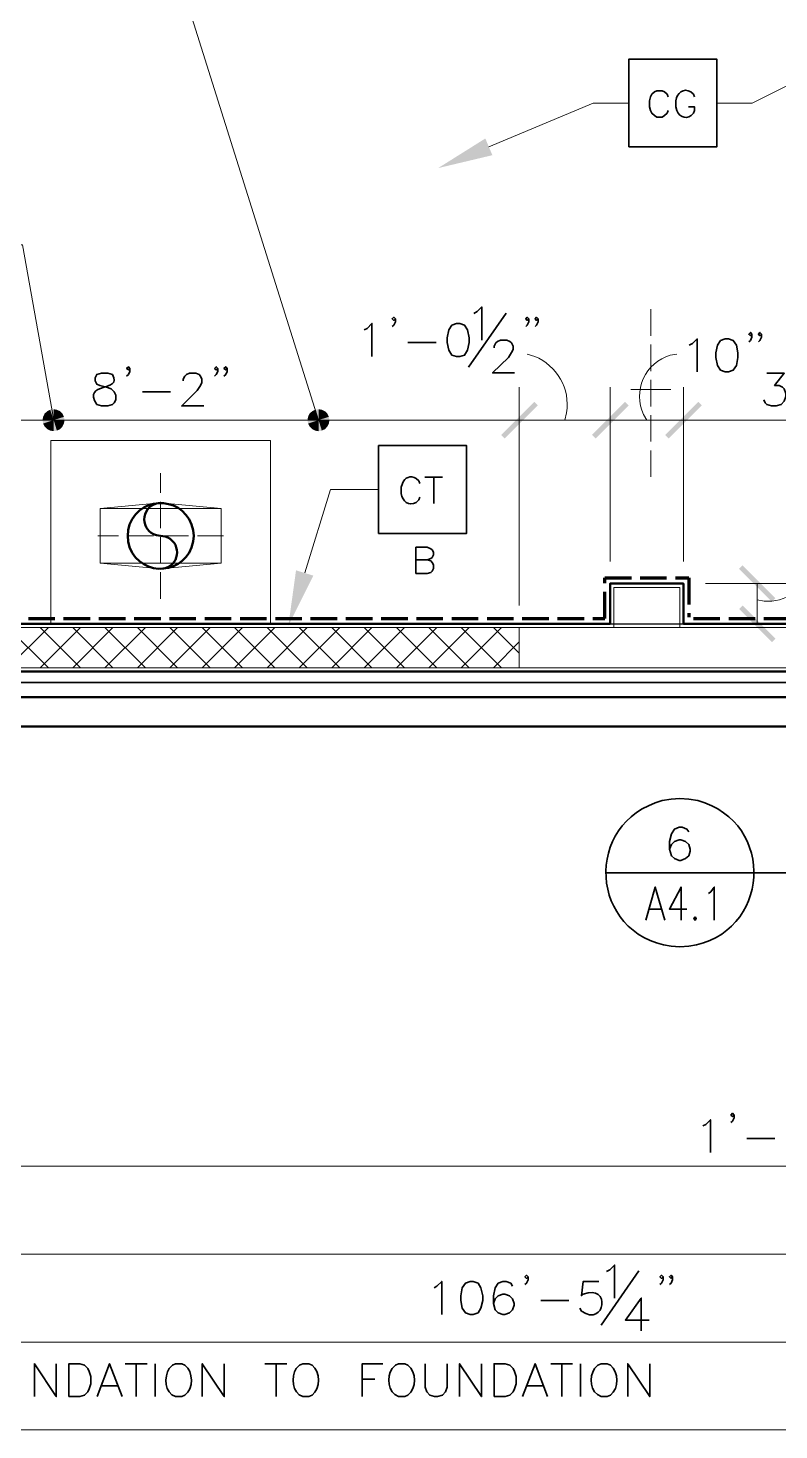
# Model space of a CAD drawing. Header units: inches. Extents: x 5 to 516, y -193 to 129.
# Drawn here: x 73.12 to 81.66, y 30.08 to 46.03 of the extents above; entities that cross this region are included whole.
import ezdxf

# ---------------------------------------------------------------- set-up
doc = ezdxf.new("R2010")
doc.units = ezdxf.units.IN
doc.header["$MEASUREMENT"] = 0
doc.linetypes.add('PDF_IMPORT', pattern=[1, 0.8, -0.2])
for name, color, linetype in [('Highlight', 210, 'Continuous'), ('PDF_Geometry', 7, 'Continuous'), ('PDF_Solid Fills', 7, 'Continuous')]:
    doc.layers.add(name, color=color, linetype=linetype)

msp = doc.modelspace()

# ---------------------------------------------------------------- hatches: boundary and pattern name
at = {"layer": 'PDF_Solid Fills', "transparency": 33554559}
for points in [[(73.3336367, 41.6710017), (73.3036367, 41.6443351), (73.2869679, 41.6076695), (73.2802985, 41.5710043), (73.4069701, 41.5710017)], [(76.3469698, 41.6710017), (76.3169698, 41.6443351), (76.3003009, 41.6076695), (76.4203031, 41.5710017)], [(78.9136339, 41.7376691), (78.8736339, 41.7776691), (78.8736323, 41.7776674), (78.4969672, 41.4010025), (78.5369689, 41.3610007), (78.5369826, 41.3610177)], [(79.5703061, 41.3610024), (79.9469728, 41.7376691), (79.9069728, 41.7776691), (79.5303061, 41.4010025)], [(80.7403045, 41.7776674), (80.3636395, 41.4010025), (80.4036395, 41.3610025), (80.7803062, 41.7376691), (80.7403062, 41.7776691)], [(73.5069698, 41.4976686), (73.5236365, 41.531002), (73.5236324, 41.531004), (73.5302991, 41.571004), (73.4069657, 41.571004), (73.4069698, 41.571002)], [(76.300305, 41.531004), (76.3169717, 41.4976707), (76.3469676, 41.4676686), (76.420305, 41.571004)], [(76.5203028, 41.4976686), (76.5369695, 41.531002), (76.5369654, 41.531004), (76.5436321, 41.571004), (76.4202988, 41.571004), (76.4203028, 41.571002)], [(81.576971, 39.5043349), (81.616971, 39.5443349), (81.6169694, 39.5443366), (81.243636, 39.91767), (81.203636, 39.87767), (81.2036376, 39.8776682)]]:
    msp.add_hatch(color=256, dxfattribs=at).paths.add_polyline_path(points)
h = msp.add_hatch(color=256, dxfattribs=at)
h.paths.add_polyline_path([(73.4069671, 41.4443341), (73.4436338, 41.4510008), (73.4069671, 41.5710008)])
h.paths.add_polyline_path([(73.4069671, 41.6943341), (73.3669671, 41.6876674), (73.4069671, 41.5710008)])
h = msp.add_hatch(color=256, dxfattribs=at)
h.paths.add_polyline_path([(76.4203001, 41.4443341), (76.4569668, 41.4510008), (76.4203001, 41.5710008)])
h.paths.add_polyline_path([(76.4203001, 41.6943341), (76.3803001, 41.6876674), (76.4203001, 41.5710008)])
h = msp.add_hatch(color=256, dxfattribs=at)
h.paths.add_polyline_path([(73.2803056, 41.5710024), (73.2869722, 41.5310024), (73.4069722, 41.5710024)])
h.paths.add_polyline_path([(73.5303056, 41.5710024), (73.5236389, 41.6076691), (73.4069722, 41.5710024)])
h = msp.add_hatch(color=256, dxfattribs=at)
h.paths.add_polyline_path([(76.2936386, 41.5710024), (76.3003053, 41.5310024), (76.4203053, 41.5710024)])
h.paths.add_polyline_path([(76.5436386, 41.5710024), (76.5369719, 41.6076691), (76.4203053, 41.5710024)])

# ---------------------------------------------------------------- linework, layer by layer
at = {"layer": 'Highlight'}
msp.add_line((27.036968, 39.2510033), (128.554406, 39.2510033), dxfattribs=at)
at = {"layer": 'PDF_Geometry', "lineweight": 15}
for points in [[(72.7036318, 47.2276699), (74.6402987, 47.2276699), (76.4202989, 41.5710028)], [(82.4769684, 45.7410026), (81.353635, 45.1776692), (80.9503016, 45.1776692)], [(78.3569661, 44.6776684), (79.5436329, 45.1776684), (79.9502996, 45.1776684)], [(73.4069671, 41.5710024), (73.0536337, 43.5643359), (72.7036337, 43.5643359)], [(78.8803017, 42.2943358), (78.793635, 42.3210025)], [(80.4269668, 41.9176685), (79.9736335, 41.9176685)], [(79.2203017, 41.5710024), (79.2403017, 41.6543357)], [(79.7369657, 41.5710024), (78.7036323, 41.5710024), (70.536965, 41.5710024)], [(80.5703045, 41.5710024), (79.7369711, 41.5710024)], [(83.9136343, 41.5710024), (80.5703007, 41.5710024)], [(75.8736353, 39.2543349), (75.8736353, 41.3376684), (73.3736351, 41.3376684), (73.3736351, 39.2543349)], [(76.2636364, 39.8310018), (76.5569698, 40.7810019), (77.1036365, 40.7810019)], [(73.9369693, 40.5643359), (74.623636, 40.6276693), (75.3103027, 40.5643359)], [(75.3103011, 39.9410042), (74.6236344, 39.8776708), (73.9369677, 39.9410042)], [(80.8203045, 39.7110033), (81.7836379, 39.7110033)], [(81.4103043, 39.7110033), (81.4103043, 39.2543366)], [(72.8869679, 38.7510016), (73.3469679, 39.2110017)], [(73.3469695, 38.7510016), (72.8869695, 39.2110017)], [(73.2536332, 38.7510016), (73.7136332, 39.2110017)], [(73.7136349, 38.7510016), (73.2536348, 39.2110017)], [(74.0803002, 38.7510016), (73.6236335, 39.2110017)], [(73.6236351, 38.7510016), (74.0803018, 39.2110017)], [(73.9903005, 38.7510016), (74.4503005, 39.2110017)], [(74.4503021, 38.7510016), (73.9903021, 39.2110017)], [(74.8169675, 38.7510016), (74.3603008, 39.2110017)], [(74.3603024, 38.7510016), (74.8169691, 39.2110017)], [(74.7269677, 38.7510016), (75.1869678, 39.2110017)], [(75.1869694, 38.7510016), (74.7269694, 39.2110017)], [(75.5536347, 38.7510016), (75.096968, 39.2110017)], [(75.0969697, 38.7510016), (75.5536364, 39.2110017)], [(75.463635, 38.7510016), (75.923635, 39.2110017)], [(75.9236367, 38.7510016), (75.4636366, 39.2110017)], [(76.290302, 38.7510016), (75.8336353, 39.2110017)], [(75.8336369, 38.7510016), (76.2903036, 39.2110017)], [(76.2003023, 38.7510016), (76.6603023, 39.2110017)], [(76.6603039, 38.7510016), (76.2003039, 39.2110017)], [(77.0269693, 38.7510016), (76.5703026, 39.2110017)], [(76.5703042, 38.7510016), (77.0269709, 39.2110017)], [(76.9369695, 38.7510016), (77.3969696, 39.2110017)], [(77.3969712, 38.7510016), (76.9369712, 39.2110017)], [(77.7636365, 38.7510016), (77.3069698, 39.2110017)], [(77.3069715, 38.7510016), (77.7636382, 39.2110017)], [(77.6736368, 38.7510016), (78.1336368, 39.2110017)], [(78.1336385, 38.7510016), (77.6736384, 39.2110017)], [(78.5003038, 38.7510016), (78.0436371, 39.2110017)], [(78.0436387, 38.7510016), (78.5003054, 39.2110017)], [(78.7036323, 38.9176683), (78.4102989, 39.2110017)], [(78.4103041, 38.7510016), (78.7036374, 39.0476683)], [(46.496963, 33.0810013), (46.8702964, 33.0810013), (82.5369659, 33.0810013), (82.9136326, 33.0810013)], [(28.5802966, 32.0810012), (126.1436385, 32.0810012)], [(25.8702947, 31.0810011), (126.1436385, 31.0810011)], [(25.8702947, 30.0810011), (126.1436385, 30.0810011)]]:
    msp.add_lwpolyline(points, dxfattribs=at)
at = {"layer": 'PDF_Geometry', "lineweight": 35}
for points in [[(79.9503026, 44.6776684), (79.9503026, 45.6776684), (80.9503027, 45.6776684), (80.9503027, 44.6776684)], [(77.9903008, 42.6710018), (77.9369674, 42.6510018), (77.9003008, 42.5976685), (77.8836341, 42.5076685), (77.8836341, 42.4543351), (77.9003008, 42.3643351), (77.9369674, 42.3110018), (77.9903008, 42.2943351), (78.0269675, 42.2943351), (78.0803008, 42.3110018), (78.1136341, 42.3643351), (78.1336341, 42.4543351), (78.1336341, 42.5076685), (78.1136341, 42.5976685), (78.0803008, 42.6510018), (78.0269675, 42.6710018)], [(81.0469688, 42.4943355), (80.9936354, 42.4776689), (80.9569688, 42.4243355), (80.9403021, 42.3343355), (80.9403021, 42.2810022), (80.9569688, 42.1910022), (80.9936354, 42.1376688), (81.0469688, 42.1210022), (81.0836355, 42.1210022), (81.1369688, 42.1376688), (81.1736355, 42.1910022), (81.1903021, 42.2810022), (81.1903021, 42.3343355), (81.1736355, 42.4243355), (81.1369688, 42.4776689), (81.0836355, 42.4943355)], [(77.1036362, 40.2810039), (77.1036362, 41.281004), (78.1036363, 41.281004), (78.1036363, 40.2810039)], [(80.7036324, 35.9176681), (80.6902991, 35.9010014), (80.7036324, 35.8810014), (80.7169658, 35.9010014)], [(78.1436347, 31.7710003), (78.0903013, 31.7510002), (78.0536347, 31.6976669), (78.036968, 31.6076669), (78.036968, 31.5543336), (78.0536347, 31.4676669), (78.0903013, 31.4143336), (78.1436347, 31.3943336), (78.1803013, 31.3943336), (78.2336347, 31.4143336), (78.266968, 31.4676669), (78.286968, 31.5543336), (78.286968, 31.6076669), (78.266968, 31.6976669), (78.2336347, 31.7510002), (78.1803013, 31.7710003)], [(73.5803002, 30.4610026), (73.5803002, 30.834336), (73.7036335, 30.834336), (73.7569668, 30.8176693), (73.7936335, 30.7810026), (73.8103002, 30.7443359), (73.8303002, 30.6910026), (73.8303002, 30.6043359), (73.8103002, 30.5476693), (73.7936335, 30.5143359), (73.7569668, 30.4776693), (73.7036335, 30.4610026)], [(78.4169705, 30.4610026), (78.4169705, 30.834336), (78.5436371, 30.834336), (78.5969705, 30.8176693), (78.6336372, 30.7810026), (78.6503038, 30.7443359), (78.6669705, 30.6910026), (78.6669705, 30.6043359), (78.6503038, 30.5476693), (78.6336372, 30.5143359), (78.5969705, 30.4776693), (78.5436371, 30.4610026)]]:
    msp.add_lwpolyline(points, close=True, dxfattribs=at)
for points in [[(80.3969714, 45.2476689), (80.3836381, 45.2776689), (80.3536381, 45.3043356), (80.3269714, 45.317669), (80.2669714, 45.317669), (80.2403048, 45.3043356), (80.2103048, 45.2776689), (80.1969714, 45.2476689), (80.1836381, 45.2043356), (80.1836381, 45.1343356), (80.1969714, 45.0910023), (80.2103048, 45.0610023), (80.2403048, 45.0343356), (80.2669714, 45.0176689), (80.3269714, 45.0176689), (80.3536381, 45.0343356), (80.3836381, 45.0610023), (80.3969714, 45.0910023)], [(80.6969728, 45.2476689), (80.6836395, 45.2776689), (80.6536395, 45.3043356)], [(80.4836395, 45.2043356), (80.4836395, 45.1343356), (80.4969728, 45.0910023)], [(80.6836395, 45.0610023), (80.6969728, 45.0910023), (80.6969728, 45.1343356), (80.6269728, 45.1343356)], [(78.1236355, 42.174335), (78.5536355, 42.7876683)], [(78.1869696, 42.7843373), (78.2236363, 42.8043373), (78.2769696, 42.8576707), (78.2769696, 42.481004)], [(76.9369695, 42.5976681), (76.9736362, 42.6143347), (77.0269695, 42.6710014), (77.0269695, 42.2943347)], [(77.2936387, 42.7243364), (77.276972, 42.7043364), (77.256972, 42.7243364), (77.276972, 42.741003), (77.2936387, 42.7243364), (77.2936387, 42.6876697), (77.276972, 42.651003), (77.256972, 42.6343364)], [(78.8103014, 42.7243364), (78.7936347, 42.7043364), (78.7769681, 42.7243364), (78.7936347, 42.741003), (78.8103014, 42.7243364), (78.8103014, 42.6876697), (78.7936347, 42.651003), (78.7769681, 42.6343364)], [(78.9169705, 42.7243364), (78.9003038, 42.7043364), (78.8836372, 42.7243364), (78.9003038, 42.741003), (78.9169705, 42.7243364), (78.9169705, 42.6876697), (78.9003038, 42.651003), (78.8836372, 42.6343364)], [(77.4369696, 42.4543372), (77.7569696, 42.4543372)], [(78.4169705, 42.3943362), (78.4169705, 42.4110029), (78.4369705, 42.4476695), (78.4536371, 42.4643362), (78.4903038, 42.4810029), (78.5603038, 42.4810029), (78.5969705, 42.4643362), (78.6136372, 42.4476695), (78.6336372, 42.4110029), (78.6336372, 42.3743362), (78.6136372, 42.3376695), (78.5803038, 42.2843362), (78.4003038, 42.1076695), (78.6503038, 42.1076695)], [(80.6369685, 42.424335), (80.6736351, 42.4410016), (80.7269685, 42.494335), (80.7269685, 42.1210016)], [(81.3503068, 42.5476701), (81.3336401, 42.5310034), (81.3136401, 42.5476701), (81.3336401, 42.5676701), (81.3503068, 42.5476701), (81.3503068, 42.5143367), (81.3336401, 42.4776701), (81.3136401, 42.4610034)], [(81.4569691, 42.5476701), (81.4403024, 42.5310034), (81.4236358, 42.5476701), (81.4403024, 42.5676701), (81.4569691, 42.5476701), (81.4569691, 42.5143367), (81.4403024, 42.4776701), (81.4236358, 42.4610034)], [(74.2736325, 42.157669), (74.2569658, 42.1410023), (74.2369658, 42.157669), (74.2569658, 42.177669), (74.2736325, 42.157669), (74.2736325, 42.1243356), (74.2569658, 42.087669), (74.2369658, 42.0710023)], [(75.2736325, 42.157669), (75.2569659, 42.1410023), (75.2369659, 42.157669), (75.2569659, 42.177669), (75.2736325, 42.157669), (75.2736325, 42.1243356), (75.2569659, 42.087669), (75.2369659, 42.0710023)], [(75.3803017, 42.157669), (75.363635, 42.1410023), (75.343635, 42.157669), (75.363635, 42.177669), (75.3803017, 42.157669), (75.3803017, 42.1243356), (75.363635, 42.087669), (75.343635, 42.0710023)], [(74.0769688, 42.0876677), (74.0236354, 42.1043344), (73.9503021, 42.1043344), (73.8969688, 42.0876677), (73.8803021, 42.0510011), (73.8803021, 42.0176677), (73.8969688, 41.9810011), (73.9336354, 41.9643344), (74.0069688, 41.9443344), (74.0603021, 41.9276677), (74.0936354, 41.8910011), (74.1136354, 41.8543344), (74.1136354, 41.8010011), (74.0936354, 41.7676677), (74.0769688, 41.7476677), (74.0236354, 41.731001), (73.9503021, 41.731001), (73.8969688, 41.7476677)], [(74.8803016, 42.0176713), (74.8803016, 42.0343379), (74.8969683, 42.0710046), (74.9169683, 42.0876713), (74.9503016, 42.1043379), (75.023635, 42.1043379), (75.0603016, 42.0876713), (75.0769683, 42.0710046), (75.093635, 42.0343379), (75.093635, 41.9976713), (75.0769683, 41.9643379), (75.0403016, 41.9076713), (74.863635, 41.7310046), (75.113635, 41.7310046)], [(81.5203032, 42.1043344), (81.7169699, 42.1043344), (81.6069699, 41.9643344), (81.6603033, 41.9643344), (81.6969699, 41.9443344), (81.7169699, 41.9276677), (81.7336366, 41.8743344), (81.7336366, 41.8376677), (81.7169699, 41.7843344), (81.6803033, 41.7476677), (81.6269699, 41.731001), (81.5736366, 41.731001), (81.5203032, 41.7476677), (81.5003032, 41.7676677), (81.4836366, 41.8010011)], [(74.4169702, 41.891003), (74.7369702, 41.891003)], [(77.3736341, 40.8510045), (77.3603007, 40.8076712), (77.3603007, 40.7343378)], [(77.5736341, 40.8510045), (77.5603008, 40.8776712), (77.5303007, 40.9076712)], [(77.6303018, 40.9210017), (77.8303019, 40.9210017)], [(77.7303046, 40.9210017), (77.7303046, 40.6210016)], [(77.5303007, 40.6343378), (77.5603008, 40.6643378), (77.5736341, 40.6943378)], [(77.5269693, 39.8243354), (77.5269693, 40.1243355), (77.653636, 40.1243355), (77.6969693, 40.1076688), (77.713636, 40.0943355), (77.7269693, 40.0676688), (77.7269693, 40.0376688), (77.713636, 40.0076688), (77.6969693, 39.9943355), (77.653636, 39.9810021), (77.5269693, 39.9810021)], [(77.6536376, 39.9810025), (77.696971, 39.9676692), (77.7136376, 39.9510025), (77.726971, 39.9243359), (77.726971, 39.8810025), (77.7136376, 39.8510025), (77.696971, 39.8376692), (77.6536376, 39.8243359), (77.5269709, 39.8243359)], [(45.536963, 38.5843349), (83.8702994, 38.5843349)], [(81.3736357, 36.4210013), (81.8736358, 36.4210013), (82.5369692, 37.5710014)], [(80.3303061, 37.241001), (80.4303061, 37.2576676), (80.5303061, 37.2643343), (80.6336395, 37.2576676), (80.7336395, 37.241001)], [(80.6303021, 36.8843362), (80.6103021, 36.9176695), (80.5569687, 36.9376695), (80.5203021, 36.9376695), (80.4669687, 36.9176695), (80.4336354, 36.8643362), (80.4136354, 36.7776695), (80.4136354, 36.6876695), (80.4336354, 36.6143361), (80.4669687, 36.5810028), (80.5203021, 36.5610028), (80.5403021, 36.5610028), (80.5936354, 36.5810028), (80.6303021, 36.6143361), (80.6469688, 36.6676695), (80.6469688, 36.6876695), (80.6303021, 36.7410028), (80.5936354, 36.7776695), (80.5403021, 36.7943362), (80.5203021, 36.7943362), (80.4669687, 36.7776695), (80.4336354, 36.7410028), (80.4136354, 36.6876695)], [(79.6869698, 36.4210013), (81.3736366, 36.4210013)], [(80.1436348, 35.8810029), (80.2503015, 36.2576696), (80.3569682, 35.8810029)], [(80.5436389, 35.8810011), (80.5436389, 36.2576678), (80.4103056, 36.0076678), (80.6103056, 36.0076678)], [(80.8536365, 36.1843375), (80.8803032, 36.2043375), (80.9203032, 36.2576708), (80.9203032, 35.8810041)], [(80.18364, 36.0076678), (80.3169733, 36.0076678)], [(80.6336395, 35.5843342), (80.5303061, 35.5776674), (80.4303061, 35.5843342)], [(81.1469715, 33.6643347), (81.1269715, 33.647668), (81.1103048, 33.6643347), (81.1269715, 33.6843347), (81.1469715, 33.6643347), (81.1469715, 33.6310013), (81.1269715, 33.5943347), (81.1103048, 33.577668)], [(80.7903024, 33.541003), (80.8236357, 33.5576696), (80.876969, 33.611003), (80.876969, 33.2376696)], [(81.2903024, 33.3976687), (81.6103024, 33.3976687)], [(79.6969727, 31.8843358), (79.7336394, 31.9043358), (79.7869728, 31.9576691), (79.7869728, 31.5810024)], [(77.7336344, 31.6976699), (77.7669677, 31.7176699), (77.820301, 31.7710032), (77.820301, 31.3943365)], [(78.6269721, 31.7176691), (78.6069721, 31.7510024), (78.5536388, 31.7710024), (78.5169721, 31.7710024), (78.4636388, 31.7510024), (78.4303054, 31.6976691), (78.4103054, 31.6076691), (78.4103054, 31.5210024), (78.4303054, 31.4476691), (78.4636388, 31.4143357), (78.5169721, 31.3943357), (78.5369721, 31.3943357), (78.5903054, 31.4143357), (78.6269721, 31.4476691), (78.6436388, 31.5010024), (78.6436388, 31.5210024), (78.6269721, 31.5743357), (78.5903054, 31.6076691), (78.5369721, 31.6276691), (78.5169721, 31.6276691), (78.4636388, 31.6076691), (78.4303054, 31.5743357), (78.4103054, 31.5210024)], [(78.803635, 31.8243348), (78.7869683, 31.8043348), (78.7669683, 31.8243348), (78.7869683, 31.8410015), (78.803635, 31.8243348), (78.803635, 31.7876681), (78.7869683, 31.7510015), (78.7669683, 31.7343348)], [(79.6069662, 31.7710003), (79.4302995, 31.7710003), (79.4102995, 31.6076669), (79.4302995, 31.6276669)], [(79.6336386, 31.2743368), (80.0636386, 31.8910035)], [(80.3403037, 31.8243348), (80.3203037, 31.8043348), (80.303637, 31.8243348), (80.3203037, 31.8410015), (80.3403037, 31.8243348), (80.3403037, 31.7876681), (80.3203037, 31.7510015), (80.303637, 31.7343348)], [(80.4469728, 31.8243348), (80.4303061, 31.8043348), (80.4103061, 31.8243348), (80.4303061, 31.8410015), (80.4469728, 31.8243348), (80.4469728, 31.7876681), (80.4303061, 31.7510015), (80.4103061, 31.7343348)], [(78.9469727, 31.5543356), (79.2669727, 31.5543356)], [(79.4102995, 31.4310002), (79.3936329, 31.4676669)], [(80.0903037, 31.2076678), (80.0903037, 31.5810012), (79.9103037, 31.3310012), (80.1803037, 31.3310012)], [(73.1869692, 30.4610026), (73.1869692, 30.834336), (73.4369693, 30.4610026), (73.4369693, 30.834336)], [(73.9003007, 30.4610026), (74.0436341, 30.834336), (74.1869674, 30.4610026)], [(74.2203013, 30.8343343), (74.4703013, 30.8343343)], [(74.3469696, 30.8343343), (74.3469696, 30.461001)], [(74.5603011, 30.8343343), (74.5603011, 30.461001)], [(74.9003052, 30.8176677), (74.8636385, 30.8343343), (74.7936385, 30.8343343), (74.7569718, 30.8176677), (74.7203051, 30.781001)], [(75.0969697, 30.4610026), (75.0969697, 30.834336), (75.3469697, 30.4610026), (75.3469697, 30.834336)], [(75.8103012, 30.8343343), (76.0603012, 30.8343343)], [(75.9369695, 30.8343343), (75.9369695, 30.461001)], [(76.3469673, 30.8176677), (76.3103007, 30.8343343), (76.2403006, 30.8343343), (76.203634, 30.8176677), (76.1669673, 30.781001)], [(76.9169704, 30.4610026), (76.9169704, 30.834336), (77.1503037, 30.834336)], [(77.4369671, 30.8176677), (77.4003005, 30.8343343), (77.3303005, 30.8343343), (77.2936338, 30.8176677), (77.2569671, 30.781001)], [(77.6336384, 30.8343343), (77.6336384, 30.5676676), (77.6503051, 30.5143343), (77.6869718, 30.4776676), (77.7403051, 30.461001), (77.7736384, 30.461001), (77.8303051, 30.4776676), (77.8636384, 30.5143343), (77.8836385, 30.5676676), (77.8836385, 30.8343343)], [(78.0236328, 30.4610026), (78.0236328, 30.834336), (78.2736328, 30.4610026), (78.2736328, 30.834336)], [(78.7403008, 30.4610026), (78.8836342, 30.834336), (79.0236342, 30.4610026)], [(79.0603014, 30.8343343), (79.3103014, 30.8343343)], [(79.1869697, 30.8343343), (79.1869697, 30.461001)], [(79.4003012, 30.8343343), (79.4003012, 30.461001)], [(79.7403053, 30.8176677), (79.7036386, 30.8343343), (79.6336386, 30.8343343), (79.5969719, 30.8176677), (79.5603053, 30.781001)], [(79.9369698, 30.4610026), (79.9369698, 30.834336), (80.1869698, 30.4610026), (80.1869698, 30.834336)], [(76.9169704, 30.657668), (77.0603037, 30.657668)], [(73.9536319, 30.5843343), (74.1336319, 30.5843343)], [(74.7936385, 30.461001), (74.8636385, 30.461001), (74.9003052, 30.4776676)], [(76.2403006, 30.461001), (76.3103007, 30.461001), (76.3469673, 30.4776676)], [(77.3303005, 30.461001), (77.4003005, 30.461001), (77.4369671, 30.4776676)], [(78.7936388, 30.5843343), (78.9703055, 30.5843343)], [(79.6336386, 30.461001), (79.7036386, 30.461001), (79.7403053, 30.4776676)]]:
    msp.add_lwpolyline(points, dxfattribs=at)
at = {"layer": 'PDF_Geometry', "linetype": 'PDF_IMPORT', "lineweight": 15, "ltscale": 0.376667}
for points in [[(80.2003026, 40.9243349), (80.2003026, 42.9143357)], [(74.6236352, 39.5376703), (74.6236352, 40.9676701)]]:
    msp.add_lwpolyline(points, dxfattribs=at)
at = {"layer": 'PDF_Geometry', "lineweight": 15}
for points in [[(80.4936376, 42.3210025), (80.4203042, 42.3076691, 0.461689537), (80.1169709, 41.6343357), (80.1536375, 41.5710024)], [(81.4103043, 39.5243375), (81.486971, 39.5110041, 0.3585663292), (82.016971, 39.8776708), (82.0336377, 39.9543375)]]:
    msp.add_lwpolyline(points, format="xyb", dxfattribs=at)
for points in [[(78.7036323, 41.9443369), (78.7036323, 39.4610033)], [(79.7369711, 41.9443369), (79.7369711, 39.9610033)], [(80.5703045, 41.9443369), (80.5703045, 39.9610033)], [(73.9369693, 40.5643375), (73.9369693, 39.9410042), (75.3103027, 39.9410042), (75.3103027, 40.5643375)]]:
    msp.add_lwpolyline(points, close=True, dxfattribs=at)
at = {"layer": 'PDF_Geometry', "lineweight": 50}
for points in [[(74.6236352, 40.6276701), (74.5769685, 40.6210034)], [(74.2703035, 40.3810016), (74.2536368, 40.3176683), (74.2503035, 40.2543349), (74.2536368, 40.1876683), (74.2703035, 40.1243349)], [(74.5769685, 40.2610034), (74.6236352, 40.2543367), (74.6736352, 40.24767)], [(74.9936369, 40.1876683), (75.0003035, 40.2543349), (74.9936369, 40.3176683)], [(74.6236352, 39.87767), (74.6736352, 39.8843367)], [(80.5703045, 39.2510017), (80.5703045, 39.7110017), (79.7369711, 39.7110017), (79.7369711, 39.2510017), (65.4936364, 39.2510017), (65.4936364, 39.7110017), (60.9103027, 39.7110017)], [(83.9136343, 38.6910041), (83.9136343, 39.2510041), (80.5703007, 39.2510041)], [(45.536963, 38.7510016), (45.536963, 38.0843349), (83.8702994, 38.0843349), (83.8702994, 38.7510016), (83.8702994, 38.7110016)], [(45.536963, 38.7110032), (83.8702994, 38.7110032)], [(45.536963, 38.4176683), (83.8702994, 38.4176683)]]:
    msp.add_lwpolyline(points, dxfattribs=at)
at = {"layer": 'PDF_Geometry', "linetype": 'PDF_IMPORT', "lineweight": 15, "ltscale": 0.373333}
msp.add_lwpolyline([(75.3403033, 40.2543349), (73.9103034, 40.2543349)], dxfattribs=at)
at = {"layer": 'PDF_Geometry', "linetype": 'PDF_IMPORT', "lineweight": 70, "ltscale": 0.376667}
for points in [[(65.4936364, 39.3143358), (79.6769717, 39.3143358), (79.6769668, 39.7743346), (80.6336376, 39.7743375), (80.6336387, 39.3276702)], [(80.68364, 39.3143358), (83.9136327, 39.3143358)]]:
    msp.add_lwpolyline(points, dxfattribs=at)
at = {"layer": 'PDF_Geometry', "lineweight": 9}
for points in [[(79.7803061, 39.2110033), (79.7803061, 39.66767), (80.5303061, 39.66767), (80.5303061, 39.2110033)], [(78.7036323, 39.2110033), (78.7036323, 38.7510033)]]:
    msp.add_lwpolyline(points, dxfattribs=at)
msp.add_lwpolyline([(45.536963, 39.2110017), (45.536963, 38.7510016), (83.8702994, 38.7510016), (83.8702994, 39.2110017)], close=True, dxfattribs=at)
at = {"layer": 'PDF_Geometry', "lineweight": 35}
for points in [[(80.6536395, 45.3043356), (80.5725839, 45.3548356), (80.4950839, 45.2926134), (80.4836395, 45.2043356)], [(80.4969728, 45.0910023), (80.5294728, 45.0056689), (80.622195, 44.9839467), (80.6836395, 45.0610023)], [(73.8969688, 41.7476677), (73.7277465, 42.0171122), (74.1960243, 41.8802788), (74.0769688, 42.0876677)], [(77.5303007, 40.9076712), (77.4676896, 40.9466156), (77.3978563, 40.9170045), (77.3736341, 40.8510045)], [(77.3603007, 40.7343378), (77.378023, 40.6474489), (77.4407452, 40.5846156), (77.5303007, 40.6343378)], [(80.4303061, 35.5843342), (79.4988616, 35.7175564), (79.4213061, 36.9948343), (80.3303061, 37.241001)], [(80.7336395, 37.241001), (81.6380284, 36.9924454), (81.5612506, 35.7196119), (80.6336395, 35.5843342)], [(79.4302995, 31.6276669), (79.7479662, 31.7461669), (79.6874107, 31.251278), (79.4102995, 31.4310002)], [(74.9003052, 30.4776676), (74.9988607, 30.5474454), (74.9968607, 30.7474454), (74.9003052, 30.8176677)], [(76.3469673, 30.4776676), (76.4455229, 30.5474454), (76.4435229, 30.7474454), (76.3469673, 30.8176677)], [(77.4369671, 30.4776676), (77.5366894, 30.5608343), (77.5340783, 30.7344454), (77.4369671, 30.8176677)], [(79.7403053, 30.4776676), (79.8400275, 30.5608343), (79.8374164, 30.7344454), (79.7403053, 30.8176677)], [(74.7203051, 30.781001), (74.6606385, 30.685001), (74.6684718, 30.5006121), (74.7936385, 30.461001)], [(76.1669673, 30.781001), (76.1072451, 30.685001), (76.115134, 30.5006121), (76.2403006, 30.461001)], [(77.2569671, 30.781001), (77.1906338, 30.6811121), (77.2049116, 30.5054454), (77.3303005, 30.461001)], [(79.5603053, 30.781001), (79.4939164, 30.6811121), (79.5082497, 30.5054454), (79.6336386, 30.461001)]]:
    msp.add_open_spline(points, degree=3, dxfattribs=at)
at = {"layer": 'PDF_Geometry', "lineweight": 15}
msp.add_open_spline([(79.2403017, 41.6543357), (79.2867461, 41.9246135), (79.130635, 42.1924469), (78.8803017, 42.2943358)], degree=3, dxfattribs=at)
at = {"layer": 'PDF_Geometry', "lineweight": 50}
for points in [[(74.9936369, 40.3176683), (74.9204146, 40.6950016), (74.4107479, 40.7386128), (74.2703035, 40.3810016)], [(74.5769685, 40.6210034), (74.3915241, 40.581059), (74.3906907, 40.3009478), (74.5769685, 40.2610034)], [(74.6736352, 39.8843367), (74.8567463, 39.9407811), (74.8546908, 40.1906145), (74.6736352, 40.24767)], [(74.2703035, 40.1243349), (74.4107479, 39.7667238), (74.9204146, 39.8103349), (74.9936369, 40.1876683)]]:
    msp.add_open_spline(points, degree=3, dxfattribs=at)
at = {"layer": 'PDF_Solid Fills', "lineweight": 9, "transparency": 33554559}
msp.add_solid([(78.3969713, 44.5843354), (77.7803046, 44.4376687), (78.3169713, 44.7743354)], dxfattribs=at)
at = {"layer": 'PDF_Solid Fills', "lineweight": 35, "transparency": 33554559}
for points in [[(73.3669687, 41.6876677), (73.3336354, 41.671001), (73.4069687, 41.571001)], [(73.5236324, 41.607671), (73.5069657, 41.6443376), (73.4069657, 41.5710043)], [(73.4436357, 41.6876677), (73.406969, 41.6943344), (73.406969, 41.571001)], [(73.5069698, 41.6443361), (73.4803031, 41.6710028), (73.4069698, 41.5710028)], [(73.4803042, 41.6710017), (73.4436376, 41.6876684), (73.4069709, 41.5710017)], [(76.3803017, 41.6876677), (76.3469684, 41.671001), (76.4203017, 41.571001)], [(76.5369654, 41.607671), (76.5202988, 41.6443376), (76.4202988, 41.5710043)], [(76.4569687, 41.6876677), (76.420302, 41.6943344), (76.420302, 41.571001)], [(76.5203028, 41.6443361), (76.4936362, 41.6710028), (76.4203028, 41.5710028)], [(76.4936373, 41.6710017), (76.4569706, 41.6876684), (76.4203039, 41.5710017)], [(79.9069676, 41.7776674), (79.5703009, 41.3610007), (79.5303009, 41.4010007)], [(80.740301, 41.7776674), (80.4036343, 41.3610007), (80.3636343, 41.4010007)], [(73.2869652, 41.531004), (73.3036318, 41.4976707), (73.4069652, 41.571004)], [(73.3036346, 41.4976686), (73.3336346, 41.4676686), (73.4069679, 41.571002)], [(73.3336367, 41.4676699), (73.3669701, 41.4510032), (73.4069701, 41.5710032)], [(73.3669687, 41.4510039), (73.4069687, 41.4443372), (73.4069687, 41.5710039)], [(73.4436357, 41.4510039), (73.4803023, 41.4676705), (73.406969, 41.5710039)], [(73.4803042, 41.4676699), (73.5069709, 41.4976699), (73.4069709, 41.5710032)], [(76.300305, 41.607671), (76.2936383, 41.5710043), (76.420305, 41.5710043)], [(76.3469698, 41.4676699), (76.3803031, 41.4510032), (76.4203031, 41.5710032)], [(76.3803017, 41.4510039), (76.4203017, 41.4443372), (76.4203017, 41.5710039)], [(76.4569687, 41.4510039), (76.4936354, 41.4676705), (76.420302, 41.5710039)], [(76.4936373, 41.4676699), (76.5203039, 41.4976699), (76.4203039, 41.5710032)], [(76.1636337, 39.8610006), (76.076967, 39.2343339), (76.3603004, 39.8010006)], [(81.2036325, 39.4210015), (81.6169658, 39.0843348), (81.5769658, 39.0443348)], [(81.2436376, 39.4610033), (81.2036376, 39.4210033), (81.616971, 39.0843366)]]:
    msp.add_solid(points, dxfattribs=at)

doc.saveas('drawing.dxf')
